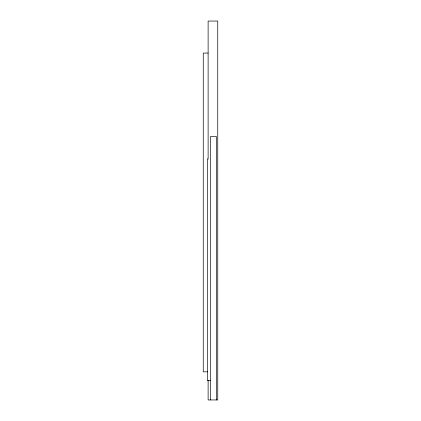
<?xml version="1.0" encoding="UTF-8"?>
<svg xmlns="http://www.w3.org/2000/svg" width="421" height="421" viewBox="0 0 421 421"><rect width="100%" height="100%" fill="white"/><g stroke="black" fill="none" stroke-linecap="round" stroke-linejoin="round"><path stroke-width="0.63" d="M208.121 53.062L203.254 53.062L203.254 371.838L207.511 371.838M210.453 380.447L207.364 380.447L207.364 158.638M216.447 399.95L216.447 136.562L210.453 136.562L210.453 399.95M208.121 159.191L208.121 21.05L217.746 21.05L217.746 399.95L208.121 399.95L208.121 380.216"/></g></svg>
